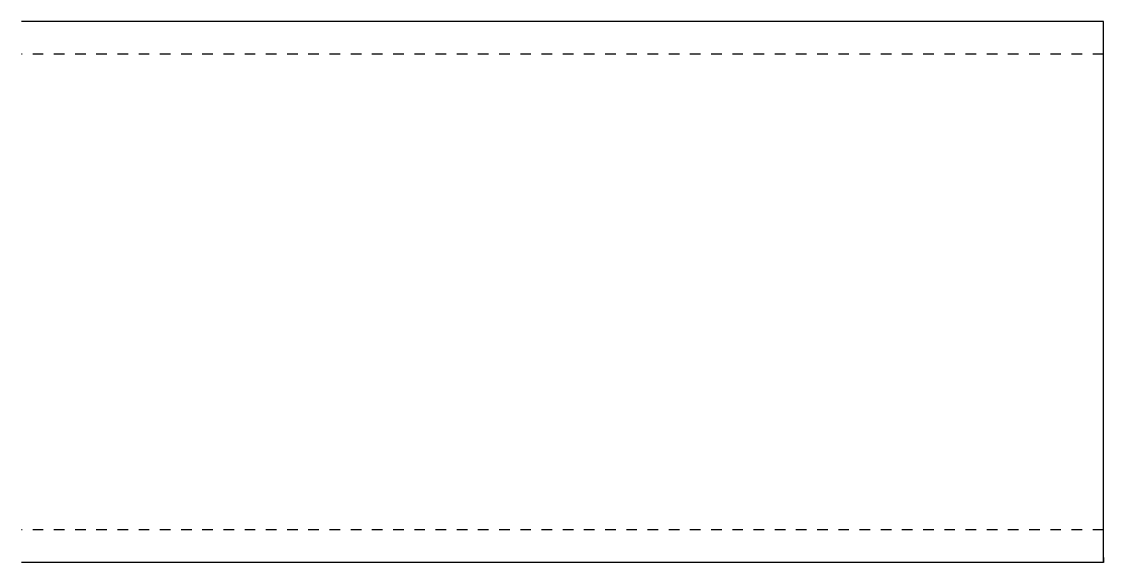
# Model space of a CAD drawing. Header units: millimetres. Extents: x 5 to 12783, y 5 to 182.
# Drawn here: x 12583.3 to 12783.3, y 15 to 115 of the extents above; entities that cross this region are included whole.
import ezdxf

# ---------------------------------------------------------------- set-up
doc = ezdxf.new("R2010")
doc.units = ezdxf.units.MM
doc.linetypes.add('DXK_LINE_DOT2', pattern=[3.9198, 1.9599, -1.9599])
doc.layers.add('STÅL', color=7, linetype='Continuous')

msp = doc.modelspace()

# ---------------------------------------------------------------- linework, layer by layer
at = {"layer": 'STÅL', "color": 2, "linetype": 'Continuous'}
for p, q in [((12783.25, 115), (12583.25, 115)), ((12783.25, 15), (12783.25, 115)), ((12783.25, 15), (12583.25, 15))]:
    msp.add_line(p, q, dxfattribs=at)
at = {"layer": 'STÅL', "color": 7, "linetype": 'DXK_LINE_DOT2'}
for p, q in [((12783.25, 109), (12583.25, 109)), ((12783.25, 21), (12583.25, 21)), ((12783.25, 15.91), (12783.25, 15))]:
    msp.add_line(p, q, dxfattribs=at)

doc.saveas('drawing.dxf')
